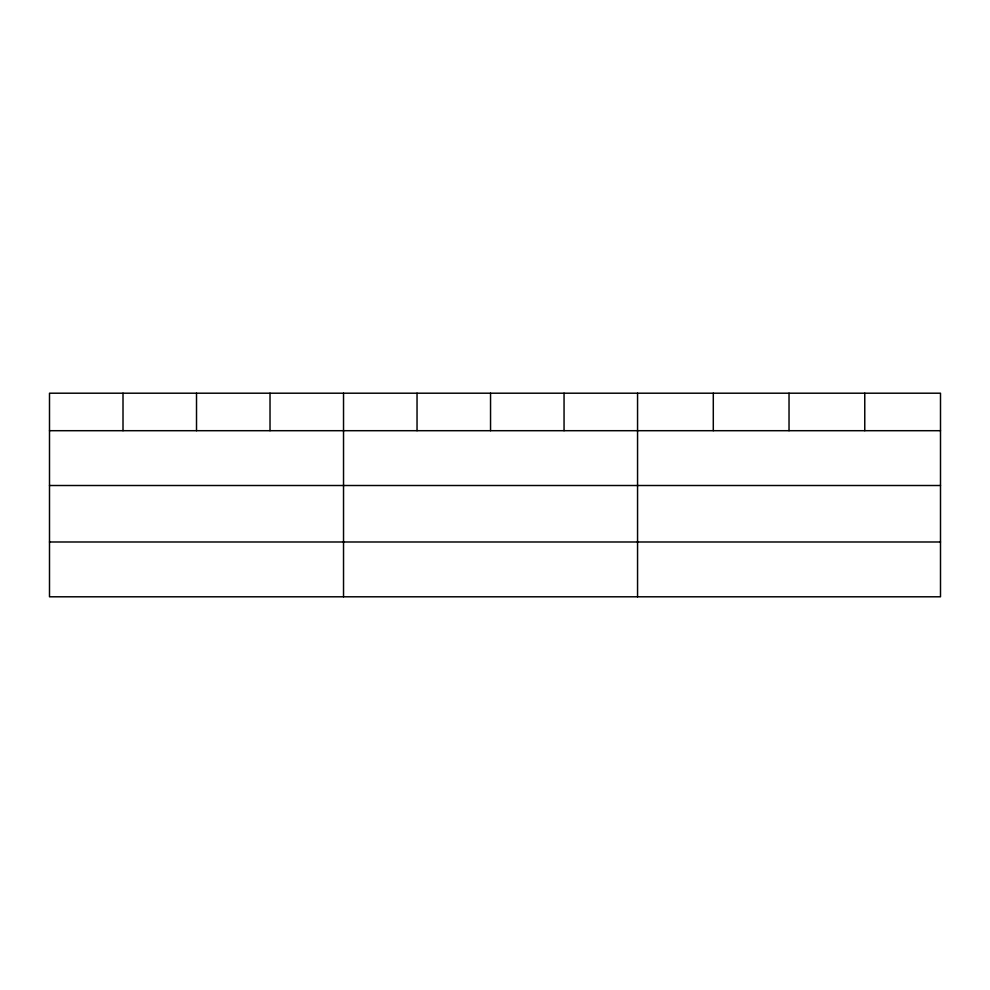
<?xml version="1.0" encoding="UTF-8"?>
<svg xmlns="http://www.w3.org/2000/svg" width="990" height="990" viewBox="0 0 990 990"><rect width="100%" height="100%" fill="white"/><g stroke="black" fill="none" stroke-linecap="round" stroke-linejoin="round"><path stroke-width="1.49" d="M940.5 485.508L940.5 393.203L49.5 393.203L49.5 596.797L940.5 596.797L940.5 485.508L49.5 485.508M49.5 430.7L940.5 430.7M49.5 541.988L940.5 541.988M864.765 393.203L864.765 430.7M789.03 393.203L789.03 430.7M713.295 393.203L713.295 430.7M637.56 393.203L637.56 596.797M564.053 393.203L564.053 430.7M490.545 393.203L490.545 430.7M417.038 393.203L417.038 430.7M343.53 393.203L343.53 596.797M270.022 393.203L270.022 430.7M196.515 393.203L196.515 430.7M123.008 393.203L123.008 430.7"/></g></svg>
